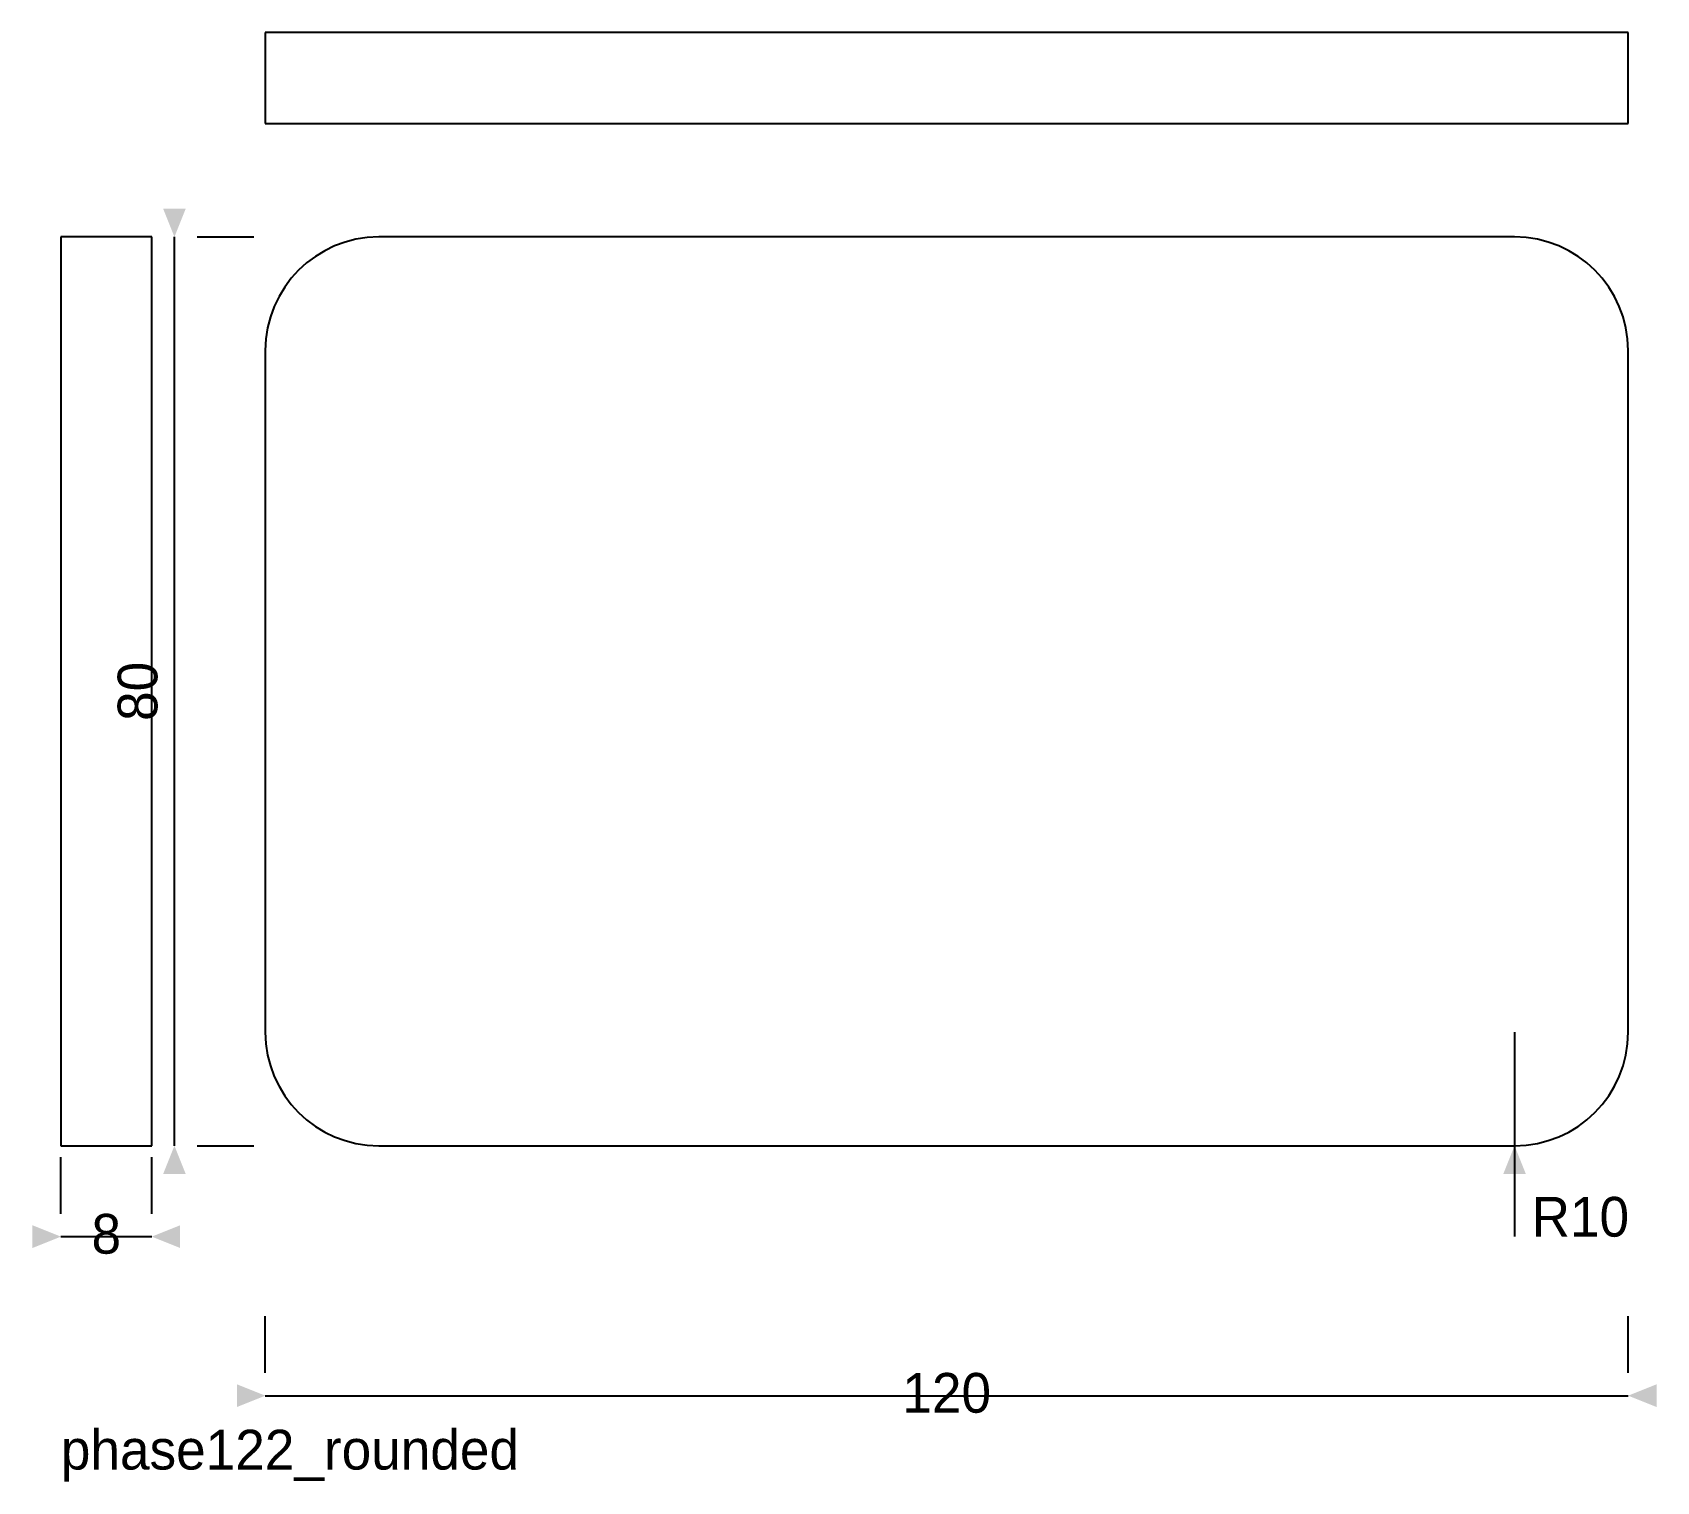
# Model space of a CAD drawing. Header units: millimetres. Extents: x 8 to 150, y 4 to 132.
import ezdxf
from ezdxf.enums import TextEntityAlignment as Align

# ---------------------------------------------------------------- set-up
doc = ezdxf.new("R2010")
doc.units = ezdxf.units.MM
for name, color, linetype in [('AICAD_ANNOTATION', 7, 'CONTINUOUS'), ('AICAD_DIMENSION', 7, 'CONTINUOUS'), ('AICAD_OBJECT', 7, 'CONTINUOUS')]:
    doc.layers.add(name, color=color, linetype=linetype)

msp = doc.modelspace()

# ---------------------------------------------------------------- linework, layer by layer
at = {"layer": 'AICAD_DIMENSION'}
for p, q in [((20, 33.5), (20, 113.5)), ((22, 113.5), (27, 113.5)), ((138, 43.5), (138, 25.5)), ((22, 33.5), (27, 33.5)), ((10, 27.5), (10, 32.5)), ((18, 27.5), (18, 32.5)), ((10, 25.5), (18, 25.5)), ((28, 13.5), (28, 18.5)), ((148, 13.5), (148, 18.5)), ((28, 11.5), (148, 11.5))]:
    msp.add_line(p, q, dxfattribs=at)
for points in [[(20, 113.5), (21, 116), (19, 116)], [(20, 33.5), (19, 31), (21, 31)], [(138, 33.5), (137, 31), (139, 31)], [(10, 25.5), (7.5, 26.5), (7.5, 24.5)], [(18, 25.5), (20.5, 24.5), (20.5, 26.5)], [(28, 11.5), (25.5, 12.5), (25.5, 10.5)], [(148, 11.5), (150.5, 10.5), (150.5, 12.5)]]:
    msp.add_solid(points, dxfattribs=at)
at = {"layer": 'AICAD_OBJECT'}
for p, q in [((148, 131.5), (28, 131.5)), ((28, 131.5), (28, 123.5)), ((148, 123.5), (148, 131.5)), ((28, 123.5), (148, 123.5)), ((18, 113.5), (10, 113.5)), ((10, 113.5), (10, 33.5)), ((18, 33.5), (18, 113.5)), ((138, 113.5), (38, 113.5)), ((28, 103.5), (28, 43.5)), ((148, 43.5), (148, 103.5)), ((10, 33.5), (18, 33.5)), ((38, 33.5), (138, 33.5))]:
    msp.add_line(p, q, dxfattribs=at)
for centre, start, end in [((38, 103.5), 90, 180), ((138, 103.5), 0, 90), ((38, 43.5), 180, -90), ((138, 43.5), -90, 0)]:
    msp.add_arc(centre, 10, start, end, dxfattribs=at)

# ---------------------------------------------------------------- texts
at = {"layer": 'AICAD_ANNOTATION'}
msp.add_text('phase122_rounded', height=3.5, dxfattribs=at).set_placement((10, 5))
at = {"layer": 'AICAD_DIMENSION'}
msp.add_text('80', height=3.5, rotation=90, dxfattribs=at).set_placement((18.5, 73.5), align=Align.CENTER)
msp.add_text('R10', height=3.5, dxfattribs=at).set_placement((139.5, 25.5))
for s, p in [('8', (14, 24)), ('120', (88, 10))]:
    msp.add_text(s, height=3.5, dxfattribs=at).set_placement(p, align=Align.CENTER)

doc.saveas('drawing.dxf')
